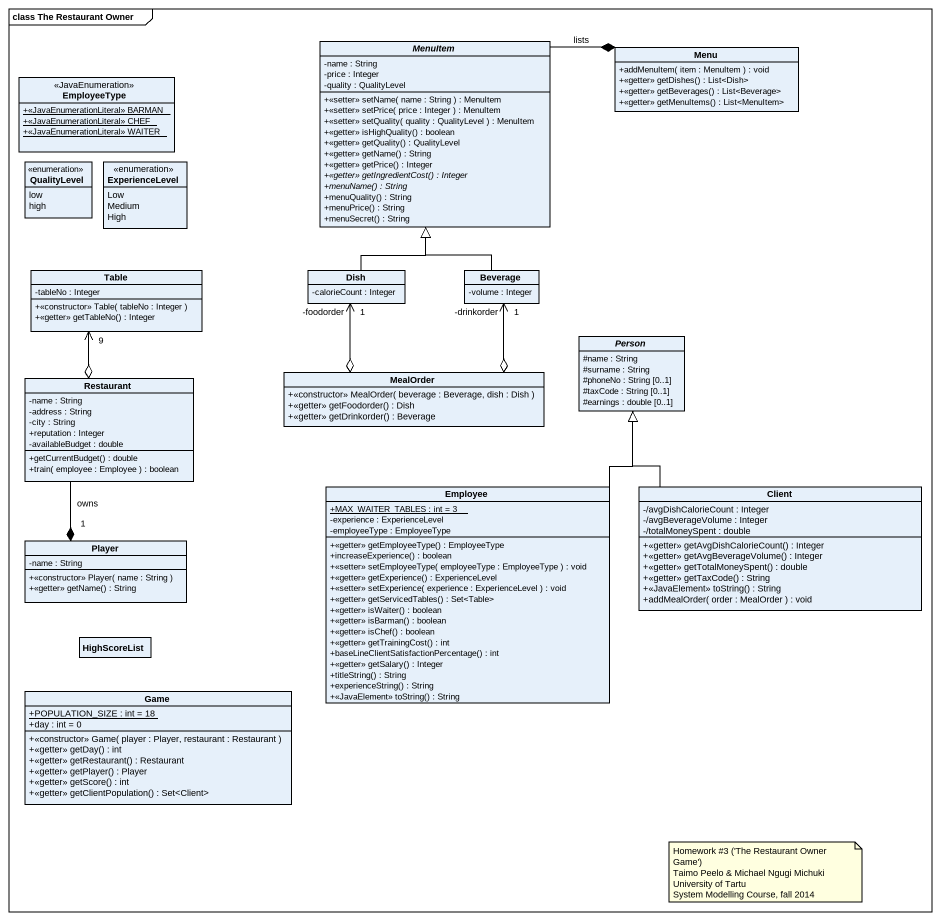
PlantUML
@startuml
mainframe class The Restaurant Owner
hide circle
hide empty members
skinparam classAttributeIconSize 0
abstract class MenuItem {
  -name : String
  -price : Integer
  -quality : QualityLevel
  +<<setter>> setName( name : String ) : MenuItem
  +<<setter>> setPrice( price : Integer ) : MenuItem
  +<<setter>> setQuality( quality : QualityLevel ) : MenuItem
  +<<getter>> isHighQuality() : boolean
  +<<getter>> getQuality() : QualityLevel
  +<<getter>> getName() : String
  +<<getter>> getPrice() : Integer
  {abstract} +<<getter>> getIngredientCost() : Integer
  {abstract} +menuName() : String
  +menuQuality() : String
  +menuPrice() : String
  +menuSecret() : String
}
class Menu {
  +addMenuItem( item : MenuItem ) : void
  +<<getter>> getDishes() : List<Dish>
  +<<getter>> getBeverages() : List<Beverage>
  +<<getter>> getMenuItems() : List<MenuItem>
}
class EmployeeType <<JavaEnumeration>> {
  {static} +<<JavaEnumerationLiteral>> BARMAN
  {static} +<<JavaEnumerationLiteral>> CHEF
  {static} +<<JavaEnumerationLiteral>> WAITER
}
enum QualityLevel {
  low
  high
}
enum ExperienceLevel {
  Low
  Medium
  High
}
class Table {
  -tableNo : Integer
  +<<constructor>> Table( tableNo : Integer )
  +<<getter>> getTableNo() : Integer
}
class Dish {
  -calorieCount : Integer
}
class Beverage {
  -volume : Integer
}
abstract class "Person" as Person_ {
  #name : String
  #surname : String
  #phoneNo : String [0..1]
  #taxCode : String [0..1]
  #earnings : double [0..1]
}
class Restaurant {
  -name : String
  -address : String
  -city : String
  +reputation : Integer
  -availableBudget : double
  +getCurrentBudget() : double
  +train( employee : Employee ) : boolean
}
class MealOrder {
  +<<constructor>> MealOrder( beverage : Beverage, dish : Dish )
  +<<getter>> getFoodorder() : Dish
  +<<getter>> getDrinkorder() : Beverage
}
class Employee {
  {static} +MAX_WAITER_TABLES : int = 3
  -experience : ExperienceLevel
  -employeeType : EmployeeType
  +<<getter>> getEmployeeType() : EmployeeType
  +increaseExperience() : boolean
  +<<setter>> setEmployeeType( employeeType : EmployeeType ) : void
  +<<getter>> getExperience() : ExperienceLevel
  +<<setter>> setExperience( experience : ExperienceLevel ) : void
  +<<getter>> getServicedTables() : Set<Table>
  +<<getter>> isWaiter() : boolean
  +<<getter>> isBarman() : boolean
  +<<getter>> isChef() : boolean
  +<<getter>> getTrainingCost() : int
  +baseLineClientSatisfactionPercentage() : int
  +<<getter>> getSalary() : Integer
  +titleString() : String
  +experienceString() : String
  +<<JavaElement>> toString() : String
}
class Client {
  -/avgDishCalorieCount : Integer
  -/avgBeverageVolume : Integer
  -/totalMoneySpent : double
  +<<getter>> getAvgDishCalorieCount() : Integer
  +<<getter>> getAvgBeverageVolume() : Integer
  +<<getter>> getTotalMoneySpent() : double
  +<<getter>> getTaxCode() : String
  +<<JavaElement>> toString() : String
  +addMealOrder( order : MealOrder ) : void
}
class Player {
  -name : String
  +<<constructor>> Player( name : String )
  +<<getter>> getName() : String
}
class HighScoreList
class Game {
  {static} +POPULATION_SIZE : int = 18
  +day : int = 0
  +<<constructor>> Game( player : Player, restaurant : Restaurant )
  +<<getter>> getDay() : int
  +<<getter>> getRestaurant() : Restaurant
  +<<getter>> getPlayer() : Player
  +<<getter>> getScore() : int
  +<<getter>> getClientPopulation() : Set<Client>
}
Menu *-left- MenuItem : lists
Dish -up-|> MenuItem
Beverage -up-|> MenuItem
Restaurant o-up-> "9" Table
MealOrder o-up-> "1\n-foodorder" Dish
MealOrder o-up-> "1\n-drinkorder" Beverage
Employee -up-|> Person_
Client -up-|> Person_
Player "1" *-up- Restaurant : owns
note as N1
  Homework #3 ('The Restaurant Owner Game')
  Taimo Peelo & Michael Ngugi Michuki
  University of Tartu
  System Modelling Course, fall 2014
end note
@enduml
